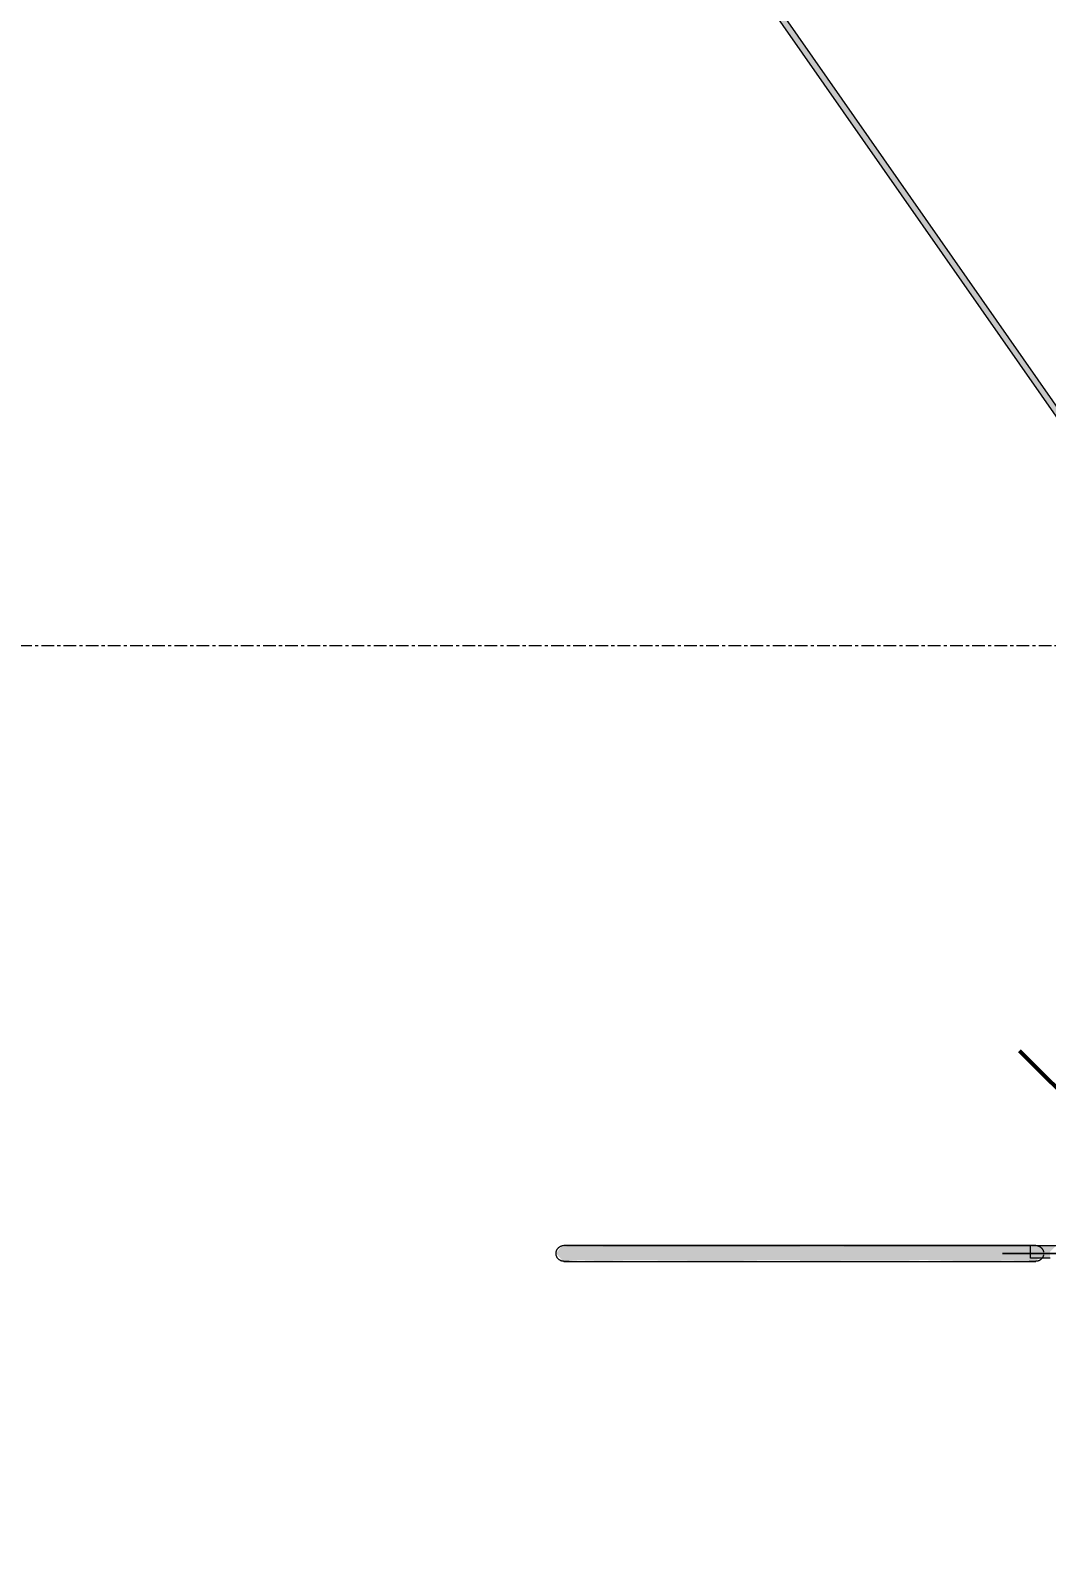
# Model space of a CAD drawing. Header units: inches. Extents: x -26493 to -10162, y -132 to 713.
# Drawn here: x -16354.6 to -16314.5, y 108.7 to 168.3 of the extents above; entities that cross this region are included whole.
import ezdxf

# ---------------------------------------------------------------- set-up
doc = ezdxf.new("R2010")
doc.units = ezdxf.units.IN
doc.header["$MEASUREMENT"] = 0
doc.linetypes.add('Grid Line 1_2_', pattern=[0.875, 0.5, -0.125, 0.125, -0.125])
for name, color, linetype, lineweight in [('A-ANNO-DIMS', 211, 'Continuous', 9), ('A-ANNO-DIMS-128', 211, 'Continuous', 9), ('A-FLOR-LEVL', 51, 'Continuous', 9), ('Q-SPCQ', 91, 'Continuous', 9)]:
    doc.layers.add(name, color=color, linetype=linetype, lineweight=lineweight)
doc.styles.add('Arial_2', font='arial.ttf', dxfattribs={"height": 11.802395})
doc.dimstyles.new('Linear_-_3_32__Arial', dxfattribs={"dimscale": 12, "dimtxt": 12, "dimasz": 1.333333, "dimexe": 1, "dimexo": 0.666667, "dimgap": 0.666667, "dimtad": 1, "dimdec": 0, "dimzin": 1, "dimdsep": 46, "dimlunit": 4, "dimtxsty": 'Arial_2', "dimblk1": 'OBLIQUE', "dimblk2": 'OBLIQUE', "dimsah": 1, "dimcen": 0.09, "dimdle": 1, "dimazin": 0, "dimtfac": 1, "dimtdec": 4, "dimtix": 1, "dimtmove": 0, "dimatfit": 3, "dimfxl": 1, "dimtvp": 1, "dimtfill": 1, "dimfrac": 2, "dimtolj": 1, "dimtzin": 0, "dimarcsym": 2})

# ---------------------------------------------------------------- blocks, each defined once
blk = doc.blocks.new('Basketball_Backstop-Performance_Sports_Systems-3103-Ceiling_Hung - 27_-0_ to 27_-11 7_8_-652462-Section 1')
at = {"layer": 'Q-SPCQ'}
h = blk.add_hatch(color=256, dxfattribs=at)
h.paths.add_polyline_path([(-21262.365, 137.708), (-21262.365, 138.144), (-21265.803, 143.001), (-21265.803, 142.632), (-21265.369, 142.01)], flags=0)
h.paths.add_polyline_path([(-21268.053, 145.856), (-21268.053, 146.292), (-21311.662, 208.704), (-21311.822, 208.559), (-21271.59, 150.924)], flags=0)
h.paths.add_polyline_path([(-21312.678, 209.967), (-21312.595, 210.103), (-21312.628, 210.052), (-21312.676, 209.97)], flags=0)
for points in [[(-21289.179, 120), (-21283.178, 120), (-21283.178, 120.312), (-21285.32, 120.286), (-21287.354, 120.306), (-21292.605, 120.258), (-21292.803, 120), (-21290.703, 120)], [(-21292.436, 119.687), (-21291.869, 119.728), (-21290.951, 119.694), (-21289.816, 119.732), (-21286.087, 119.69), (-21284.651, 119.726), (-21283.178, 119.729), (-21283.178, 120), (-21292.803, 120), (-21292.561, 119.728)], [(-21279.002, 120), (-21274.074, 120), (-21274.074, 120.302), (-21274.842, 120.292), (-21275.208, 120.312), (-21277.409, 120.288), (-21280.269, 120.31), (-21281.532, 120.27), (-21283.178, 120.271), (-21283.178, 120), (-21280.269, 120)], [(-21283.178, 119.687), (-21281.036, 119.714), (-21279.137, 119.711), (-21278.303, 119.739), (-21276.431, 119.688), (-21274.926, 119.712), (-21273.915, 119.689), (-21273.697, 119.812), (-21274.074, 119.854), (-21274.074, 120), (-21283.178, 120), (-21283.178, 119.698)], [(-21273.553, 119.812), (-21273.303, 119.812), (-21273.303, 120.062), (-21273.053, 120.312), (-21274.074, 120.257), (-21274.074, 119.812), (-21273.771, 119.812)]]:
    blk.add_hatch(color=256, dxfattribs=at).paths.add_polyline_path(points, flags=0)
for p, q in [((-21311.842, 208.589), (-21268.053, 145.856)), ((-21268.053, 146.292), (-21311.631, 208.723)), ((-21274.074, 120.312), (-21273.053, 120.312)), ((-21274.074, 119.812), (-21274.074, 120.287)), ((-21273.303, 119.812), (-21274.074, 119.812))]:
    blk.add_line(p, q, dxfattribs=at)
at = {"layer": 'Q-SPCQ', "flags": 128}
for points in [[(-21292.803, 120), (-21292.803, 120.012), (-21292.802, 120.025), (-21292.801, 120.037), (-21292.799, 120.05), (-21292.797, 120.062), (-21292.794, 120.074), (-21292.791, 120.086), (-21292.787, 120.098), (-21292.783, 120.11), (-21292.778, 120.122), (-21292.773, 120.133), (-21292.767, 120.144), (-21292.762, 120.155), (-21292.755, 120.166), (-21292.748, 120.176), (-21292.741, 120.187), (-21292.733, 120.196), (-21292.725, 120.206), (-21292.717, 120.215), (-21292.708, 120.224), (-21292.699, 120.233), (-21292.689, 120.241), (-21292.68, 120.249), (-21292.67, 120.256), (-21292.659, 120.263), (-21292.649, 120.27), (-21292.638, 120.276), (-21292.626, 120.281), (-21292.615, 120.287), (-21292.604, 120.291), (-21292.592, 120.296), (-21292.58, 120.299), (-21292.568, 120.303), (-21292.556, 120.306), (-21292.543, 120.308), (-21292.531, 120.31), (-21292.519, 120.311), (-21292.506, 120.312), (-21292.494, 120.312), (-21292.49, 120.312)], [(-21292.49, 119.687), (-21292.503, 119.688), (-21292.515, 119.688), (-21292.528, 119.69), (-21292.54, 119.691), (-21292.552, 119.694), (-21292.565, 119.696), (-21292.577, 119.7), (-21292.589, 119.703), (-21292.6, 119.708), (-21292.612, 119.712), (-21292.623, 119.717), (-21292.635, 119.723), (-21292.646, 119.729), (-21292.656, 119.735), (-21292.667, 119.742), (-21292.677, 119.749), (-21292.687, 119.757), (-21292.696, 119.765), (-21292.706, 119.773), (-21292.714, 119.782), (-21292.723, 119.791), (-21292.731, 119.801), (-21292.739, 119.811), (-21292.746, 119.821), (-21292.753, 119.831), (-21292.76, 119.842), (-21292.766, 119.853), (-21292.772, 119.864), (-21292.777, 119.875), (-21292.782, 119.887), (-21292.786, 119.899), (-21292.79, 119.91), (-21292.793, 119.922), (-21292.796, 119.935), (-21292.798, 119.947), (-21292.8, 119.959), (-21292.802, 119.972), (-21292.802, 119.984), (-21292.803, 119.997), (-21292.803, 120)], [(-21283.178, 120.312), (-21283.55, 120.312), (-21283.922, 120.312), (-21284.293, 120.312), (-21284.661, 120.312), (-21285.028, 120.312), (-21285.391, 120.312), (-21285.751, 120.312), (-21286.107, 120.312), (-21286.458, 120.312), (-21286.804, 120.312), (-21287.144, 120.312), (-21287.478, 120.312), (-21287.805, 120.312), (-21288.124, 120.312), (-21288.436, 120.312), (-21288.739, 120.312), (-21289.033, 120.312), (-21289.318, 120.312), (-21289.593, 120.312), (-21289.858, 120.312), (-21290.112, 120.312), (-21290.355, 120.312), (-21290.587, 120.312), (-21290.807, 120.312), (-21291.014, 120.312), (-21291.209, 120.312), (-21291.391, 120.312), (-21291.56, 120.312), (-21291.716, 120.312), (-21291.857, 120.312), (-21291.985, 120.312), (-21292.099, 120.312), (-21292.199, 120.312), (-21292.284, 120.312), (-21292.355, 120.312), (-21292.411, 120.312), (-21292.452, 120.312), (-21292.478, 120.312), (-21292.49, 120.312), (-21292.49, 120.312)], [(-21292.49, 120.312), (-21292.483, 120.312), (-21292.461, 120.312), (-21292.423, 120.312), (-21292.371, 120.312), (-21292.305, 120.312), (-21292.223, 120.312), (-21292.128, 120.312), (-21292.018, 120.312), (-21291.893, 120.312), (-21291.755, 120.312), (-21291.603, 120.312), (-21291.438, 120.312), (-21291.259, 120.312), (-21291.068, 120.312), (-21290.864, 120.312), (-21290.647, 120.312), (-21290.419, 120.312), (-21290.179, 120.312), (-21289.928, 120.312), (-21289.666, 120.312), (-21289.394, 120.312), (-21289.111, 120.312), (-21288.82, 120.312), (-21288.519, 120.312), (-21288.209, 120.312), (-21287.892, 120.312), (-21287.567, 120.312), (-21287.235, 120.312), (-21286.897, 120.312), (-21286.552, 120.312), (-21286.202, 120.312), (-21285.848, 120.312), (-21285.489, 120.312), (-21285.126, 120.312), (-21284.761, 120.312), (-21284.392, 120.312), (-21284.022, 120.312), (-21283.651, 120.312), (-21283.278, 120.312), (-21283.178, 120.312)], [(-21283.178, 120.312), (-21282.805, 120.312), (-21282.434, 120.312), (-21282.063, 120.312), (-21281.694, 120.312), (-21281.328, 120.312), (-21280.964, 120.312), (-21280.604, 120.312), (-21280.248, 120.312), (-21279.897, 120.312), (-21279.551, 120.312), (-21279.211, 120.312), (-21278.877, 120.312), (-21278.551, 120.312), (-21278.231, 120.312), (-21277.92, 120.312), (-21277.616, 120.312), (-21277.322, 120.312), (-21277.037, 120.312), (-21276.762, 120.312), (-21276.497, 120.312), (-21276.243, 120.312), (-21276, 120.312), (-21275.769, 120.312), (-21275.549, 120.312), (-21275.342, 120.312), (-21275.147, 120.312), (-21274.965, 120.312), (-21274.796, 120.312), (-21274.64, 120.312), (-21274.498, 120.312), (-21274.37, 120.312), (-21274.256, 120.312), (-21274.157, 120.312), (-21274.074, 120.312)], [(-21273.865, 120.312), (-21273.873, 120.312), (-21273.895, 120.312), (-21273.932, 120.312), (-21273.984, 120.312), (-21274.051, 120.312), (-21274.132, 120.312), (-21274.228, 120.312), (-21274.338, 120.312), (-21274.462, 120.312), (-21274.6, 120.312), (-21274.752, 120.312), (-21274.918, 120.312), (-21275.096, 120.312), (-21275.288, 120.312), (-21275.492, 120.312), (-21275.708, 120.312), (-21275.937, 120.312), (-21276.177, 120.312), (-21276.428, 120.312), (-21276.69, 120.312), (-21276.962, 120.312), (-21277.244, 120.312), (-21277.536, 120.312), (-21277.837, 120.312), (-21278.146, 120.312), (-21278.464, 120.312), (-21278.789, 120.312), (-21279.121, 120.312), (-21279.459, 120.312), (-21279.803, 120.312), (-21280.153, 120.312), (-21280.508, 120.312), (-21280.867, 120.312), (-21281.229, 120.312), (-21281.595, 120.312), (-21281.963, 120.312), (-21282.333, 120.312), (-21282.705, 120.312), (-21283.077, 120.312), (-21283.178, 120.312)], [(-21273.945, 120.312), (-21273.904, 120.312), (-21273.877, 120.312), (-21273.866, 120.312), (-21273.865, 120.312)], [(-21273.865, 120.312), (-21273.853, 120.312), (-21273.84, 120.312), (-21273.828, 120.31), (-21273.816, 120.309), (-21273.803, 120.306), (-21273.791, 120.304), (-21273.779, 120.3), (-21273.767, 120.297), (-21273.755, 120.292), (-21273.744, 120.288), (-21273.732, 120.283), (-21273.721, 120.277), (-21273.71, 120.271), (-21273.699, 120.265), (-21273.689, 120.258), (-21273.679, 120.251), (-21273.669, 120.243), (-21273.659, 120.235), (-21273.65, 120.227), (-21273.641, 120.218), (-21273.633, 120.209), (-21273.624, 120.199), (-21273.617, 120.189), (-21273.609, 120.179), (-21273.602, 120.169), (-21273.596, 120.158), (-21273.59, 120.147), (-21273.584, 120.136), (-21273.579, 120.125), (-21273.574, 120.113), (-21273.57, 120.101), (-21273.566, 120.09), (-21273.563, 120.078), (-21273.56, 120.065), (-21273.557, 120.053)], [(-21273.557, 119.95), (-21273.559, 119.938), (-21273.562, 119.926), (-21273.565, 119.914), (-21273.569, 119.902), (-21273.573, 119.89), (-21273.577, 119.878), (-21273.583, 119.867), (-21273.588, 119.856), (-21273.594, 119.845), (-21273.601, 119.834), (-21273.607, 119.824), (-21273.615, 119.813), (-21273.622, 119.804), (-21273.63, 119.794), (-21273.639, 119.785), (-21273.648, 119.776), (-21273.657, 119.767), (-21273.666, 119.759), (-21273.676, 119.751), (-21273.686, 119.744), (-21273.696, 119.737), (-21273.707, 119.73), (-21273.718, 119.724), (-21273.729, 119.719), (-21273.741, 119.713), (-21273.752, 119.709), (-21273.764, 119.704), (-21273.776, 119.701), (-21273.788, 119.697), (-21273.8, 119.694), (-21273.812, 119.692), (-21273.825, 119.69), (-21273.837, 119.689), (-21273.849, 119.688), (-21273.862, 119.688), (-21273.865, 119.687)], [(-21292.284, 119.687), (-21292.355, 119.687), (-21292.411, 119.687), (-21292.452, 119.687), (-21292.478, 119.687), (-21292.49, 119.687), (-21292.49, 119.687)], [(-21292.49, 119.687), (-21292.483, 119.687), (-21292.461, 119.687), (-21292.423, 119.687), (-21292.371, 119.687), (-21292.305, 119.687), (-21292.223, 119.687), (-21292.128, 119.687), (-21292.018, 119.687), (-21291.893, 119.687), (-21291.755, 119.687), (-21291.603, 119.687), (-21291.438, 119.687), (-21291.259, 119.687), (-21291.068, 119.687), (-21290.864, 119.687), (-21290.647, 119.687), (-21290.419, 119.687), (-21290.179, 119.687), (-21289.928, 119.687), (-21289.666, 119.687), (-21289.394, 119.687), (-21289.111, 119.687), (-21288.82, 119.687), (-21288.519, 119.687), (-21288.209, 119.687), (-21287.892, 119.687), (-21287.567, 119.687), (-21287.235, 119.687), (-21286.897, 119.687), (-21286.552, 119.687), (-21286.202, 119.687), (-21285.848, 119.687), (-21285.489, 119.687), (-21285.126, 119.687), (-21284.761, 119.687), (-21284.392, 119.687), (-21284.022, 119.687), (-21283.651, 119.687), (-21283.278, 119.687), (-21283.178, 119.687)], [(-21283.178, 119.687), (-21282.805, 119.687), (-21282.434, 119.687), (-21282.063, 119.687), (-21281.694, 119.687), (-21281.328, 119.687), (-21280.964, 119.687), (-21280.604, 119.687), (-21280.248, 119.687), (-21279.897, 119.687), (-21279.551, 119.687), (-21279.211, 119.687), (-21278.877, 119.687), (-21278.551, 119.687), (-21278.231, 119.687), (-21277.92, 119.687), (-21277.616, 119.687), (-21277.322, 119.687), (-21277.037, 119.687), (-21276.762, 119.687), (-21276.497, 119.687), (-21276.243, 119.687), (-21276, 119.687), (-21275.769, 119.687), (-21275.549, 119.687), (-21275.342, 119.687), (-21275.147, 119.687), (-21274.965, 119.687), (-21274.796, 119.687), (-21274.64, 119.687), (-21274.498, 119.687), (-21274.37, 119.687), (-21274.256, 119.687), (-21274.157, 119.687), (-21274.071, 119.687), (-21274.001, 119.687), (-21273.945, 119.687), (-21273.904, 119.687), (-21273.877, 119.687), (-21273.866, 119.687), (-21273.865, 119.687)], [(-21273.865, 119.687), (-21273.873, 119.687), (-21273.895, 119.687), (-21273.932, 119.687), (-21273.984, 119.687), (-21274.051, 119.687), (-21274.132, 119.687)]]:
    blk.add_lwpolyline(points, dxfattribs=at)
blk = doc.blocks.new('DIMBLOCK1-Section 1')
at = {"layer": 'A-ANNO-DIMS-128'}
for p, q in [((-16307.572, -12), (-16307.572, 132)), ((-16316.241, 120), (-16295.572, 120)), ((-16307.572, 120), (-16316.241, 120)), ((-16316.116, 0), (-16295.572, 0)), ((-16307.572, 0), (-16316.116, 0))]:
    blk.add_line(p, q, dxfattribs=at)
at = {"layer": 'A-ANNO-DIMS-128', "lineweight": 50}
for p, q in [((-16307.572, 120), (-16315.572, 128)), ((-16307.572, 120), (-16299.572, 112)), ((-16307.572, 0), (-16315.572, 8)), ((-16307.572, 0), (-16299.572, -8))]:
    blk.add_line(p, q, dxfattribs=at)
at = {"layer": 'A-ANNO-DIMS-128', "color": 0, "insert": (-16330.882, 34.523), "char_height": 11.8024, "width": 61.14462, "attachment_point": 1, "rotation": 90, "line_spacing_factor": 0.938532, "style": 'Arial_2', "bg_fill": 3, "box_fill_scale": 1.25, "bg_fill_color": 0, "bg_fill_transparency": 0}
blk.add_mtext('10\' - 0"', dxfattribs=at)
blk = doc.blocks.new('_Oblique')
at = {"color": 0, "linetype": 'ByBlock', "lineweight": -2}
blk.add_line((-0.5, -0.5), (0.5, 0.5), dxfattribs=at)

msp = doc.modelspace()

# ---------------------------------------------------------------- linework, layer by layer
at = {"layer": 'A-FLOR-LEVL', "linetype": 'Grid Line 1_2_'}
msp.add_line((-18203.935, 144), (-15467.164, 144), dxfattribs=at)

# ---------------------------------------------------------------- block references
at = {"layer": 'Q-SPCQ'}
msp.add_blockref('Basketball_Backstop-Performance_Sports_Systems-3103-Ceiling_Hung - 27_-0_ to 27_-11 7_8_-652462-Section 1', (4958.936, 0), dxfattribs=at)

# ---------------------------------------------------------------- next in the draw order: dimensions: what is measured, and where the dimension line sits
at = {"layer": 'A-ANNO-DIMS'}
dim = msp.add_linear_dim(base=(-16307.572, 120), p1=(-16324.116, 0), p2=(-16324.241, 120), angle=90, dimstyle='Linear_-_3_32__Arial', override={"dimpost": '<>', "dimfxl": 120.000065}, dxfattribs=at)
dim.commit()
dim.dimension.update_dxf_attribs({"geometry": 'DIMBLOCK1-Section 1', "text_midpoint": (-16321.598, 60)})

doc.saveas('drawing.dxf')
